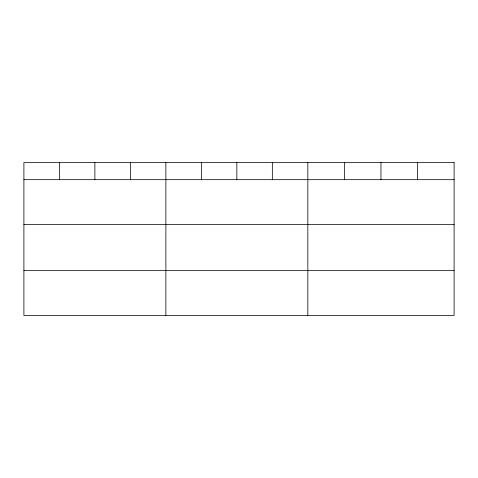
<?xml version="1.0" encoding="UTF-8"?>
<svg xmlns="http://www.w3.org/2000/svg" width="478" height="478" viewBox="0 0 478 478"><rect width="100%" height="100%" fill="white"/><g stroke="black" fill="none" stroke-linecap="round" stroke-linejoin="round"><path stroke-width="0.72" d="M23.9 179.674L454.1 179.674M23.9 224.481L454.1 224.481M23.9 270.644L454.1 270.644M417.533 162.544L417.533 179.674M380.966 162.544L380.966 179.674M344.399 162.544L344.399 179.674M307.832 162.544L307.832 315.456M272.341 162.544L272.341 179.674M236.849 162.544L236.849 179.674M201.358 162.544L201.358 179.674M165.866 162.544L165.866 315.456M130.375 162.544L130.375 179.674M94.883 162.544L94.883 179.674M59.392 162.544L59.392 179.674M454.1 162.544L23.9 162.544L23.9 315.456L454.1 315.456L454.1 162.544"/></g></svg>
